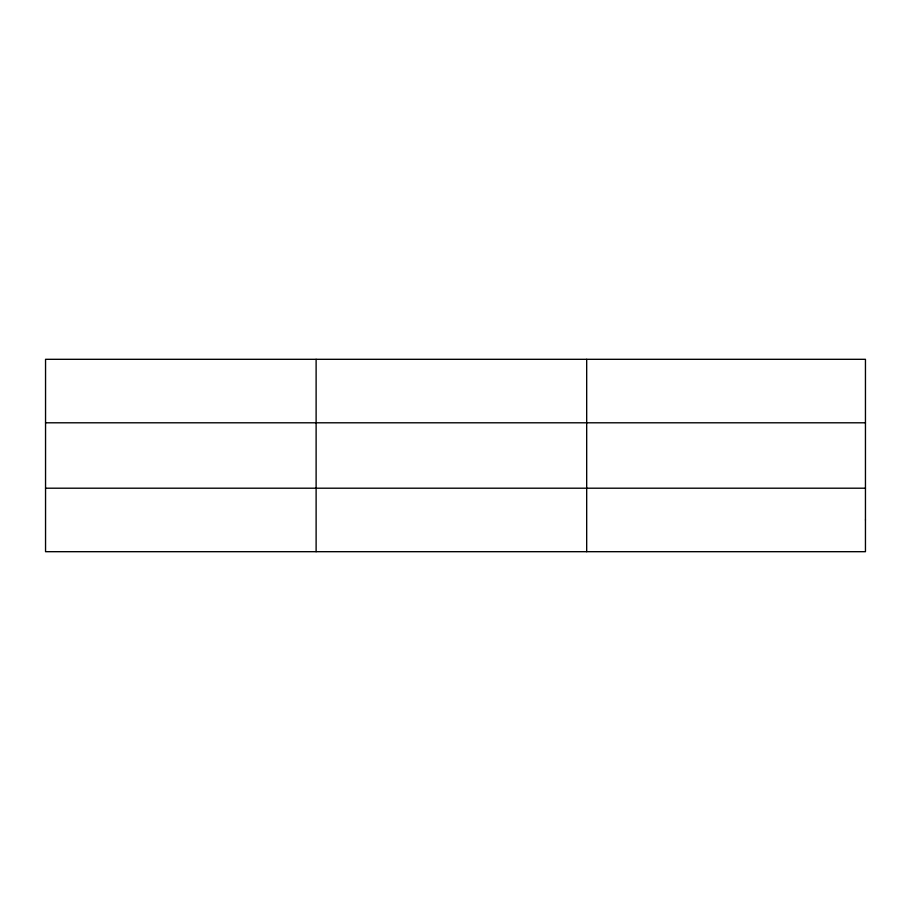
<?xml version="1.0" encoding="UTF-8"?>
<svg xmlns="http://www.w3.org/2000/svg" width="911" height="911" viewBox="0 0 911 911"><rect width="100%" height="100%" fill="white"/><g stroke="black" fill="none" stroke-linecap="round" stroke-linejoin="round"><path stroke-width="1.37" d="M316.117 359.31L316.117 551.69M586.684 359.31L586.684 551.69M45.55 422.795L865.45 422.795M45.55 488.205L865.45 488.205M865.45 519.942L865.45 551.69L45.55 551.69L45.55 359.31L865.45 359.31L865.45 519.942"/></g></svg>
